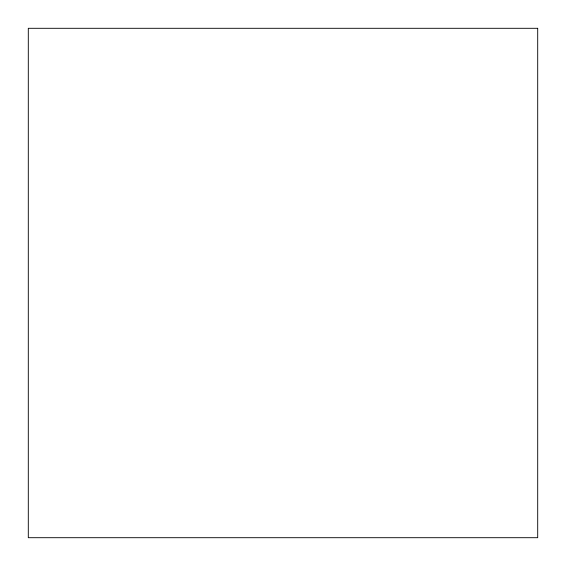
<?xml version="1.0" encoding="UTF-8"?>
<svg xmlns="http://www.w3.org/2000/svg" width="566" height="566" viewBox="0 0 566 566"><rect width="100%" height="100%" fill="white"/><g stroke="black" fill="none" stroke-linecap="round" stroke-linejoin="round"><path stroke-width="0.85" d="M537.7 28.3L28.3 28.3L28.3 537.7L537.7 537.7L537.7 28.3"/></g></svg>
